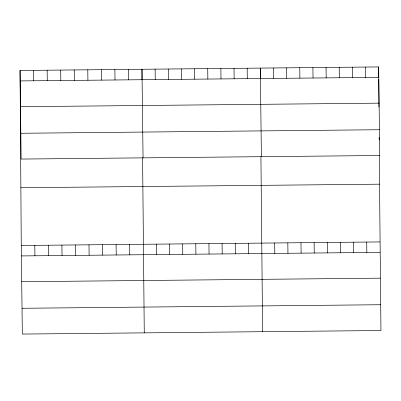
<?xml version="1.0" encoding="UTF-8"?>
<svg xmlns="http://www.w3.org/2000/svg" width="401" height="401" viewBox="0 0 401 401"><rect width="100%" height="100%" fill="white"/><g stroke="black" fill="none" stroke-linecap="round" stroke-linejoin="round"><path stroke-width="0.6" d="M20.05 70.481L378.659 66.927L379.737 155.513L21.133 159.067L20.05 70.481L21.263 245.487L22.341 334.073L380.95 330.519L379.271 155.643M20.175 80.922L378.785 77.363M20.491 106.711L379.1 103.152M20.817 133.277L379.426 129.724M20.862 187.738L379.466 184.179M21.263 245.487L379.867 241.933M21.388 255.928L379.998 252.369M21.704 281.718L380.308 278.159M22.03 308.289L380.634 304.73M365.506 67.057L365.637 77.493M366.72 242.064L366.845 252.5M352.359 67.188L352.489 77.624M353.572 242.194L353.697 252.63M339.211 67.318L339.336 77.754M340.419 242.324L340.549 252.76M326.063 67.448L326.188 77.884M327.271 242.455L327.401 252.891M312.91 67.579L313.041 78.015M314.123 242.585L314.249 253.021M299.763 67.709L299.893 78.145M300.976 242.715L301.101 253.151M286.615 67.839L286.74 78.275M287.823 242.846L287.953 253.287M273.467 67.969L273.592 78.406M274.675 242.976L274.805 253.417M261.397 156.686L260.314 68.1L260.389 78.706M262.61 331.692L260.931 156.816M247.166 68.23L247.297 78.666M248.379 243.237L248.505 253.678M234.019 68.36L234.144 78.796M235.232 243.367L235.357 253.808M220.871 68.491L220.996 78.927M222.079 243.497L222.209 253.938M207.723 68.621L207.848 79.057M208.931 243.628L209.061 254.069M194.57 68.751L194.701 79.187M195.783 243.758L195.909 254.199M181.422 68.882L181.553 79.323M182.635 243.888L182.761 254.329M168.275 69.012L168.4 79.453M169.483 244.019L169.613 254.46M155.127 69.142L155.252 79.583M156.335 244.149L156.465 254.59M143.057 157.859L141.974 69.273L142.049 79.879M144.27 332.865L142.591 157.989M128.43 69.408L128.556 79.844M129.638 244.415L129.769 254.856M114.881 69.543L115.007 79.979M116.095 244.55L116.22 254.986M101.333 69.674L101.463 80.115M102.546 244.685L102.671 255.121M87.789 69.809L87.914 80.25M88.997 244.816L89.127 255.257M74.24 69.944L74.365 80.385M75.448 244.951L75.578 255.392M60.691 70.08L60.822 80.516M61.904 245.086L62.03 255.527M47.143 70.215L47.273 80.651M48.356 245.222L48.481 255.658M33.599 70.345L33.724 80.786M34.807 245.357L34.937 255.793M378.659 66.927L378.729 77.533M378.745 79.303L378.935 106.997M379.145 137.428L379.161 139.859"/></g></svg>
